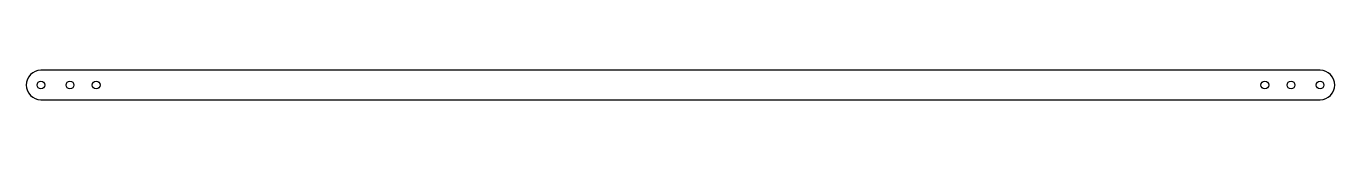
# Model space of a CAD drawing. Header units: millimetres. Extents: x -225 to 225, y -5 to 5.
import ezdxf

# ---------------------------------------------------------------- set-up
doc = ezdxf.new("R2010")
doc.units = ezdxf.units.MM
doc.layers.add('CUTOUTS', color=1, linetype='CONTINUOUS')
doc.layers.add('PERIMETER', color=5, linetype='CONTINUOUS')

msp = doc.modelspace()

# ---------------------------------------------------------------- linework, layer by layer
at = {"layer": 'CUTOUTS'}
for centre in [(-220, 0), (-210, 0), (-201, 0), (201, 0), (210, 0), (220, 0)]:
    msp.add_circle(centre, 1.33, dxfattribs=at)
at = {"layer": 'PERIMETER'}
for p, q in [((220, 5.08), (-220, 5.08)), ((-220, -5.07), (220, -5.07))]:
    msp.add_line(p, q, dxfattribs=at)
for centre, start, end in [((-220, 0), 90, 270), ((220, 0), -90, 90)]:
    msp.add_arc(centre, 5.07, start, end, dxfattribs=at)

doc.saveas('drawing.dxf')
